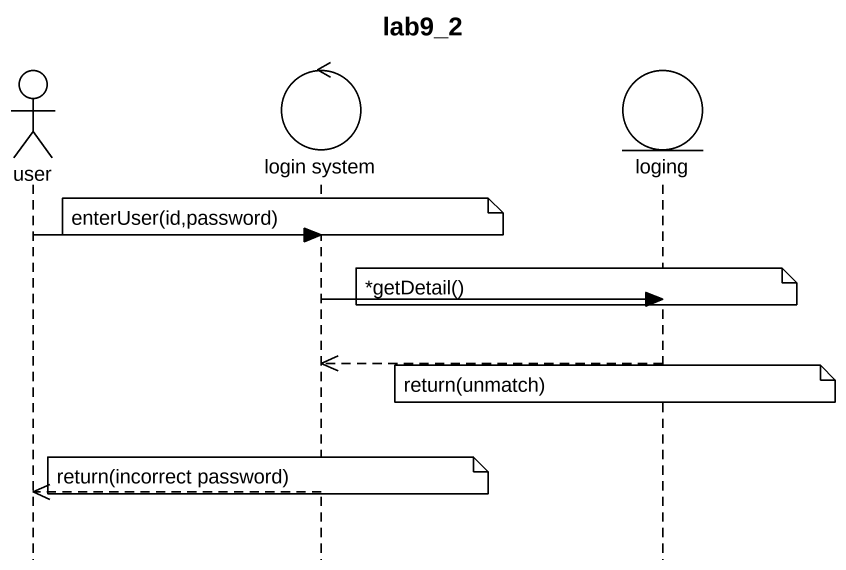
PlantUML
@startuml
title lab9_2
hide footbox
actor user
control "login system" as login_system
entity loging

note over login_system : enterUser(id,password)
user -> login_system
note over loging : *getDetail()
login_system -> loging
loging -->> login_system
note over loging : return(unmatch)
note over login_system : return(incorrect password)
login_system -->> user
@enduml
